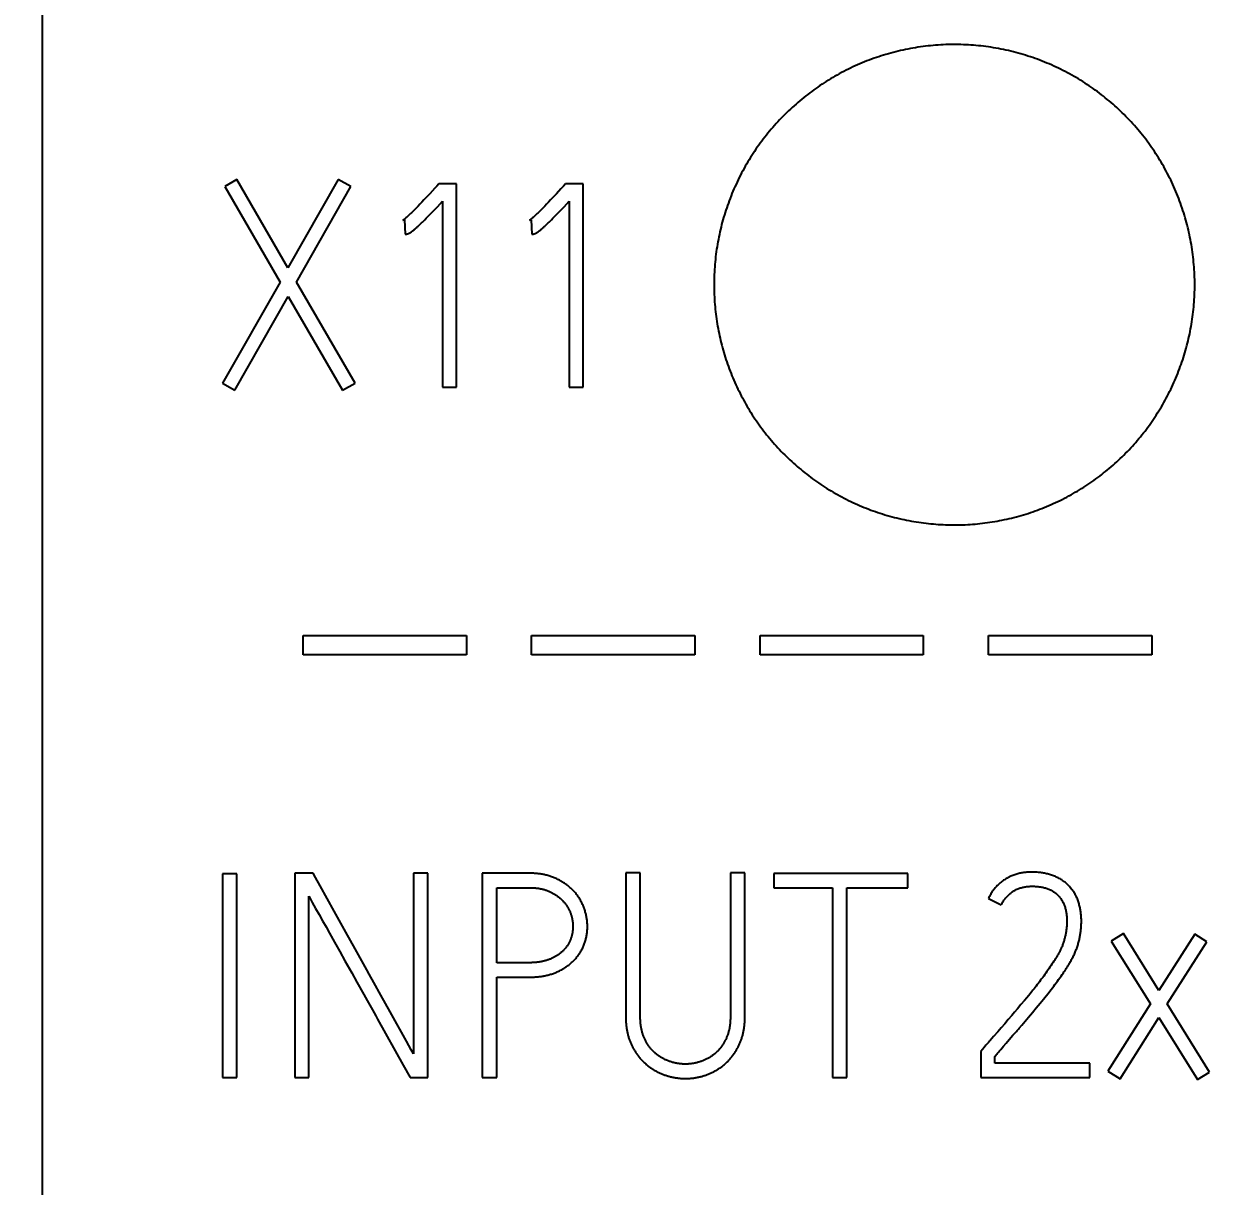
# Model space of a CAD drawing. Extents: x 0 to 420, y 0 to 297.
# Drawn here: x 107.38 to 117.27, y 158.89 to 168.57 of the extents above; entities that cross this region are included whole.
import ezdxf
from ezdxf.enums import TextEntityAlignment as Align

# ---------------------------------------------------------------- set-up
doc = ezdxf.new("R2010")
doc.units = 0
doc.header["$LTSCALE"] = 23.1
for name, color, linetype in [('10000_FRONT', 7, 'CONTINUOUS'), ('10100_DIM_FRONT', 7, 'CONTINUOUS'), ('10500_FRONT_LABELING', 7, 'CONTINUOUS')]:
    doc.layers.add(name, color=color, linetype=linetype)
doc.dimstyles.get("Standard").update_dxf_attribs({"dimtxt": 2.5, "dimasz": 2.5, "dimexe": 1.25, "dimexo": 0.625, "dimtad": 1, "dimcen": 2.5, "dimazin": 3, "dimtfac": 1, "dimtmove": 0, "dimatfit": 3})

# ---------------------------------------------------------------- blocks, each defined once
blk = doc.blocks.new('*D0')
at = {"layer": '10100_DIM_FRONT', "linetype": 'CONTINUOUS'}
for p, q in [((107.530749, 192.195968), (107.530749, 134.211085)), ((143.030749, 192.195968), (143.030749, 134.211085)), ((107.530749, 136.211085), (125.280749, 136.211085)), ((143.030749, 136.211085), (125.280749, 136.211085))]:
    blk.add_line(p, q, dxfattribs=at)
for points in [[(111.030749, 136.711085), (107.530749, 136.211085), (111.030749, 135.711085)], [(139.530749, 135.711085), (143.030749, 136.211085), (139.530749, 136.711085)]]:
    blk.add_solid(points, dxfattribs=at)
blk.add_text('35,5', height=3.5, dxfattribs=at).set_placement((121.450091, 137.086085), (130.950091, 137.086085), align=Align.FIT)
blk = doc.blocks.new('*D1')
at = {"layer": '10100_DIM_FRONT', "linetype": 'CONTINUOUS'}
for p, q in [((143.030749, 192.195968), (143.030749, 124.458443)), ((99.530757, 151.746968), (99.530757, 124.458443)), ((99.530757, 126.458443), (121.280753, 126.458443)), ((143.030749, 126.458443), (121.280753, 126.458443))]:
    blk.add_line(p, q, dxfattribs=at)
for points in [[(103.030757, 126.958443), (99.530757, 126.458443), (103.030757, 125.958443)], [(139.530749, 125.958443), (143.030749, 126.458443), (139.530749, 126.958443)]]:
    blk.add_solid(points, dxfattribs=at)
blk.add_text('43,5', height=3.5, dxfattribs=at).set_placement((117.247464, 127.333443), (126.997464, 127.333443), align=Align.FIT)

msp = doc.modelspace()

# ---------------------------------------------------------------- linework, layer by layer
at = {"layer": '10000_FRONT', "color": 7, "linetype": 'CONTINUOUS'}
for p, q in [((107.5307, 237.197), (107.5307, 147.197)), ((109.702, 163.315), (109.702, 163.4752)), ((109.702, 163.4752), (111.0605, 163.4752)), ((111.0605, 163.4752), (111.0605, 163.315)), ((111.6028, 163.315), (111.6028, 163.4752)), ((111.6028, 163.4752), (112.9612, 163.4752)), ((112.9612, 163.4752), (112.9612, 163.315)), ((113.5035, 163.315), (113.5035, 163.4752)), ((113.5035, 163.4752), (114.8619, 163.4752)), ((114.8619, 163.4752), (114.8619, 163.315)), ((115.4042, 163.315), (115.4042, 163.4752)), ((115.4042, 163.4752), (116.7627, 163.4752)), ((116.7627, 163.4752), (116.7627, 163.315)), ((111.0605, 163.315), (109.702, 163.315)), ((112.9612, 163.315), (111.6028, 163.315)), ((114.8619, 163.315), (113.5035, 163.315)), ((116.7627, 163.315), (115.4042, 163.315))]:
    msp.add_line(p, q, dxfattribs=at)
for points in [[(117.1208, 166.397), (117.1206, 166.4181), (117.1203, 166.4392), (117.1197, 166.4603), (117.119, 166.4814), (117.118, 166.5024), (117.1167, 166.5233), (117.1153, 166.5443), (117.1136, 166.5651), (117.1118, 166.586), (117.1097, 166.6068), (117.1074, 166.6276), (117.1049, 166.6483), (117.1021, 166.6691), (117.0992, 166.6897), (117.096, 166.7104), (117.0927, 166.731), (117.0891, 166.7515), (117.0853, 166.7721), (117.0812, 166.7926), (117.077, 166.813), (117.0726, 166.8334), (117.0679, 166.8538), (117.063, 166.8742), (117.0579, 166.8945), (117.0526, 166.9147), (117.0471, 166.935), (117.0413, 166.9552), (117.0353, 166.9753), (117.0291, 166.9955), (117.0227, 167.0155), (117.0161, 167.0356), (117.0092, 167.0556), (117.0021, 167.0755), (116.9949, 167.0954), (116.9874, 167.1151), (116.9797, 167.1348), (116.9718, 167.1543), (116.9638, 167.1737), (116.9555, 167.193), (116.9471, 167.2122), (116.9384, 167.2313), (116.9296, 167.2503), (116.9205, 167.2691), (116.9113, 167.2879), (116.9019, 167.3066), (116.8923, 167.3251), (116.8825, 167.3436), (116.8725, 167.3619), (116.8624, 167.3802), (116.852, 167.3983), (116.8414, 167.4164), (116.8307, 167.4343), (116.8198, 167.4521), (116.8086, 167.4698), (116.7973, 167.4874), (116.7858, 167.5049), (116.7741, 167.5223), (116.7622, 167.5396), (116.7501, 167.5568), (116.7378, 167.5739), (116.7253, 167.5909), (116.7126, 167.6077), (116.6998, 167.6245), (116.6867, 167.6411), (116.6734, 167.6576), (116.66, 167.674), (116.6464, 167.6902), (116.6327, 167.7062), (116.6188, 167.7221), (116.6048, 167.7377), (116.5906, 167.7533), (116.5763, 167.7686), (116.5618, 167.7838), (116.5472, 167.7988), (116.5324, 167.8137), (116.5175, 167.8284), (116.5025, 167.8429), (116.4873, 167.8573), (116.472, 167.8715), (116.4565, 167.8856), (116.4408, 167.8995), (116.4251, 167.9132), (116.4091, 167.9267), (116.3931, 167.9401), (116.3768, 167.9534), (116.3605, 167.9664), (116.344, 167.9793), (116.3273, 167.9921), (116.3105, 168.0046), (116.2936, 168.017), (116.2765, 168.0293), (116.2592, 168.0413), (116.2418, 168.0532), (116.2243, 168.065), (116.2066, 168.0766), (116.1887, 168.088), (116.1707, 168.0992), (116.1526, 168.1102), (116.1344, 168.121), (116.1162, 168.1316), (116.0978, 168.142), (116.0794, 168.1522), (116.0609, 168.1622), (116.0423, 168.172), (116.0236, 168.1816), (116.0048, 168.1909), (115.9859, 168.2001), (115.967, 168.2091), (115.948, 168.2179), (115.9289, 168.2264), (115.9097, 168.2348), (115.8904, 168.2429), (115.871, 168.2509), (115.8516, 168.2587), (115.8321, 168.2662), (115.8125, 168.2736), (115.7928, 168.2807), (115.773, 168.2876), (115.7532, 168.2944), (115.7332, 168.3009), (115.7132, 168.3072), (115.6931, 168.3134), (115.6729, 168.3193), (115.6526, 168.325), (115.6322, 168.3305), (115.6118, 168.3358), (115.5913, 168.3408), (115.5706, 168.3457), (115.5499, 168.3504), (115.5292, 168.3548), (115.5084, 168.359), (115.4877, 168.363), (115.4669, 168.3668), (115.4461, 168.3703), (115.4253, 168.3736), (115.4045, 168.3767), (115.3837, 168.3796), (115.3629, 168.3822), (115.342, 168.3846), (115.3212, 168.3868), (115.3003, 168.3888), (115.2794, 168.3906), (115.2586, 168.3922), (115.2377, 168.3935), (115.2168, 168.3946), (115.1958, 168.3955), (115.1749, 168.3962), (115.154, 168.3967), (115.133, 168.3969), (115.1121, 168.3969), (115.0911, 168.3968), (115.0701, 168.3963), (115.0491, 168.3957), (115.0281, 168.3948), (115.0071, 168.3938), (114.9861, 168.3924), (114.965, 168.3909), (114.944, 168.3892), (114.9229, 168.3872), (114.9018, 168.385), (114.8807, 168.3825), (114.8597, 168.3799), (114.8387, 168.377), (114.8178, 168.3739), (114.7969, 168.3706), (114.7762, 168.3671), (114.7554, 168.3633), (114.7348, 168.3594), (114.7142, 168.3552), (114.6936, 168.3508), (114.6732, 168.3462), (114.6527, 168.3414), (114.6324, 168.3364), (114.6121, 168.3312), (114.5919, 168.3258), (114.5717, 168.3201), (114.5516, 168.3143), (114.5316, 168.3082), (114.5116, 168.3019), (114.4917, 168.2955), (114.4718, 168.2888), (114.4521, 168.2819), (114.4323, 168.2748), (114.4127, 168.2674), (114.3931, 168.2599), (114.3735, 168.2521), (114.3541, 168.2442), (114.3346, 168.236), (114.3153, 168.2276), (114.296, 168.219), (114.2768, 168.2102), (114.2576, 168.2011), (114.2386, 168.1919), (114.2196, 168.1824), (114.2007, 168.1728), (114.182, 168.1629), (114.1634, 168.1529), (114.145, 168.1428), (114.1267, 168.1324)], [(114.1267, 168.1324), (114.1085, 168.1219), (114.0904, 168.1111), (114.0725, 168.1002), (114.0547, 168.0891), (114.037, 168.0779), (114.0195, 168.0664), (114.002, 168.0548), (113.9847, 168.043), (113.9676, 168.031), (113.9506, 168.0189), (113.9336, 168.0066), (113.9169, 167.9941), (113.9002, 167.9814), (113.8837, 167.9685), (113.8673, 167.9555), (113.8511, 167.9423), (113.8349, 167.9289), (113.8189, 167.9153), (113.803, 167.9015), (113.7873, 167.8876), (113.7717, 167.8735), (113.7562, 167.8592), (113.7409, 167.8447), (113.7256, 167.83), (113.7106, 167.8152), (113.6956, 167.8002), (113.6808, 167.785), (113.6662, 167.7697), (113.6518, 167.7542), (113.6376, 167.7387), (113.6236, 167.723), (113.6097, 167.7071), (113.596, 167.6912), (113.5825, 167.6751), (113.5692, 167.6589), (113.5561, 167.6426), (113.5431, 167.6262), (113.5303, 167.6096), (113.5177, 167.5929), (113.5053, 167.5761), (113.4931, 167.5591), (113.481, 167.542), (113.4691, 167.5248), (113.4574, 167.5075), (113.4459, 167.4901), (113.4346, 167.4725), (113.4234, 167.4548), (113.4124, 167.437), (113.4016, 167.419), (113.391, 167.4009), (113.3805, 167.3827), (113.3703, 167.3644), (113.3602, 167.346), (113.3503, 167.3274), (113.3406, 167.3087), (113.3311, 167.2898), (113.3218, 167.2708), (113.3126, 167.2517), (113.3037, 167.2325), (113.2949, 167.2133), (113.2864, 167.194), (113.2781, 167.1746), (113.2701, 167.1552), (113.2622, 167.1357), (113.2545, 167.1161), (113.2471, 167.0965), (113.2399, 167.0769), (113.2329, 167.0571), (113.2261, 167.0373), (113.2195, 167.0175), (113.2131, 166.9976), (113.2069, 166.9776), (113.201, 166.9576), (113.1952, 166.9375), (113.1897, 166.9174), (113.1843, 166.8972), (113.1792, 166.8769), (113.1743, 166.8566), (113.1696, 166.8362), (113.1651, 166.8158), (113.1608, 166.7953), (113.1568, 166.7748), (113.1529, 166.7541), (113.1493, 166.7335), (113.1458, 166.7127), (113.1426, 166.692), (113.1396, 166.6711), (113.1368, 166.6502), (113.1343, 166.6292), (113.1319, 166.6082), (113.1298, 166.5871), (113.1279, 166.566), (113.1262, 166.5449), (113.1248, 166.5238), (113.1235, 166.5027), (113.1225, 166.4816), (113.1218, 166.4605), (113.1212, 166.4393), (113.1209, 166.4181), (113.1208, 166.397)], [(113.1208, 166.397), (113.1209, 166.3764), (113.1212, 166.3558), (113.1217, 166.3353), (113.1225, 166.3148), (113.1234, 166.2943), (113.1246, 166.2739), (113.1259, 166.2535), (113.1275, 166.2331), (113.1293, 166.2128), (113.1313, 166.1925), (113.1334, 166.1723), (113.1358, 166.152), (113.1384, 166.1319), (113.1412, 166.1117), (113.1442, 166.0916), (113.1474, 166.0715), (113.1508, 166.0515), (113.1544, 166.0315), (113.1583, 166.0115), (113.1623, 165.9915), (113.1665, 165.9716), (113.1709, 165.9518), (113.1756, 165.9319), (113.1804, 165.9121), (113.1854, 165.8924), (113.1907, 165.8726), (113.1961, 165.8529), (113.2018, 165.8333), (113.2077, 165.8137), (113.2138, 165.7941), (113.2201, 165.7745), (113.2266, 165.755), (113.2333, 165.7355), (113.2402, 165.7161), (113.2473, 165.6968), (113.2546, 165.6776), (113.2621, 165.6585), (113.2698, 165.6395), (113.2776, 165.6206), (113.2856, 165.6017), (113.2939, 165.583), (113.3023, 165.5645), (113.3109, 165.546), (113.3196, 165.5276), (113.3286, 165.5093), (113.3377, 165.4911), (113.347, 165.473), (113.3565, 165.455), (113.3662, 165.4371), (113.3761, 165.4193), (113.3861, 165.4016), (113.3963, 165.384), (113.4067, 165.3665), (113.4173, 165.3491), (113.428, 165.3318), (113.439, 165.3146), (113.4501, 165.2975), (113.4614, 165.2805), (113.4729, 165.2636), (113.4845, 165.2468), (113.4964, 165.2301), (113.5084, 165.2135), (113.5207, 165.1971), (113.5331, 165.1807), (113.5457, 165.1644), (113.5585, 165.1482), (113.5714, 165.1322), (113.5846, 165.1163), (113.5978, 165.1006), (113.6112, 165.085), (113.6247, 165.0696), (113.6384, 165.0543), (113.6522, 165.0392), (113.6662, 165.0243), (113.6803, 165.0095), (113.6945, 164.9949), (113.7089, 164.9804), (113.7234, 164.9661), (113.7381, 164.9519), (113.7529, 164.9379), (113.7678, 164.924), (113.7828, 164.9103), (113.798, 164.8968), (113.8134, 164.8834), (113.8289, 164.8702), (113.8445, 164.8571), (113.8602, 164.8442), (113.8761, 164.8314), (113.8922, 164.8188), (113.9083, 164.8063), (113.9246, 164.794), (113.9411, 164.7819), (113.9577, 164.7699), (113.9744, 164.7581), (113.9913, 164.7464), (114.0083, 164.7349), (114.0255, 164.7235), (114.0428, 164.7124), (114.0602, 164.7013), (114.0778, 164.6905), (114.0954, 164.6798), (114.1132, 164.6694), (114.131, 164.6591), (114.1489, 164.649), (114.1669, 164.6391), (114.1849, 164.6295), (114.2031, 164.62), (114.2213, 164.6107), (114.2396, 164.6016), (114.258, 164.5927), (114.2764, 164.5839), (114.295, 164.5754), (114.3136, 164.5671), (114.3323, 164.559), (114.3511, 164.551), (114.3699, 164.5433), (114.3888, 164.5357), (114.4079, 164.5283), (114.4269, 164.5212), (114.4461, 164.5142), (114.4654, 164.5074), (114.4847, 164.5008), (114.5041, 164.4944), (114.5236, 164.4882), (114.5431, 164.4822), (114.5628, 164.4764), (114.5825, 164.4707), (114.6023, 164.4653), (114.6222, 164.4601), (114.6422, 164.4551), (114.6622, 164.4502), (114.6824, 164.4456), (114.7026, 164.4412), (114.7228, 164.437), (114.743, 164.433), (114.7632, 164.4292), (114.7835, 164.4256), (114.8037, 164.4223), (114.824, 164.4191), (114.8442, 164.4162), (114.8645, 164.4135), (114.8848, 164.411), (114.9051, 164.4087), (114.9254, 164.4066), (114.9458, 164.4047), (114.9661, 164.403), (114.9865, 164.4015), (115.0068, 164.4002), (115.0272, 164.3992), (115.0476, 164.3983), (115.0679, 164.3977), (115.0883, 164.3972), (115.1087, 164.397), (115.1292, 164.397), (115.1496, 164.3972), (115.17, 164.3976), (115.1905, 164.3982), (115.2109, 164.399), (115.2314, 164.4), (115.2519, 164.4013), (115.2724, 164.4027), (115.2929, 164.4044), (115.3134, 164.4062), (115.3339, 164.4083), (115.3545, 164.4106), (115.375, 164.4132), (115.3954, 164.4159), (115.4159, 164.4188), (115.4362, 164.422), (115.4565, 164.4253), (115.4767, 164.4289), (115.4968, 164.4326), (115.5169, 164.4366), (115.537, 164.4408), (115.557, 164.4451), (115.5769, 164.4497), (115.5967, 164.4544), (115.6165, 164.4594), (115.6363, 164.4646), (115.6559, 164.4699), (115.6756, 164.4755), (115.6951, 164.4812), (115.7146, 164.4872), (115.7341, 164.4933), (115.7535, 164.4997), (115.7728, 164.5062), (115.7921, 164.513), (115.8113, 164.5199), (115.8304, 164.5271), (115.8495, 164.5345), (115.8685, 164.542), (115.8875, 164.5498), (115.9064, 164.5577), (115.9252, 164.5659), (115.944, 164.5743), (115.9627, 164.5829), (115.9814, 164.5916), (116, 164.6006), (116.0185, 164.6098)], [(116.0185, 164.6098), (116.0369, 164.6192), (116.0552, 164.6287), (116.0733, 164.6384), (116.0913, 164.6483), (116.1092, 164.6583), (116.1269, 164.6685), (116.1446, 164.6789), (116.1621, 164.6895), (116.1795, 164.7002), (116.1967, 164.7111), (116.2139, 164.7221), (116.2309, 164.7334), (116.2478, 164.7448), (116.2646, 164.7563), (116.2812, 164.7681), (116.2978, 164.78), (116.3142, 164.7921), (116.3305, 164.8043), (116.3467, 164.8167), (116.3627, 164.8293), (116.3786, 164.842), (116.3944, 164.855), (116.4101, 164.868), (116.4257, 164.8813), (116.4411, 164.8947), (116.4564, 164.9083), (116.4716, 164.9221), (116.4867, 164.936), (116.5016, 164.9502), (116.5164, 164.9644), (116.5311, 164.9789), (116.5457, 164.9935), (116.5601, 165.0083), (116.5743, 165.0232), (116.5883, 165.0382), (116.6022, 165.0534), (116.6159, 165.0687), (116.6294, 165.0841), (116.6428, 165.0996), (116.656, 165.1152), (116.669, 165.1309), (116.6818, 165.1468), (116.6945, 165.1628), (116.707, 165.1789), (116.7193, 165.1951), (116.7315, 165.2114), (116.7435, 165.2279), (116.7553, 165.2445), (116.7669, 165.2612), (116.7784, 165.278), (116.7897, 165.2949), (116.8009, 165.3119), (116.8118, 165.3291), (116.8226, 165.3464), (116.8332, 165.3638), (116.8437, 165.3813), (116.854, 165.399), (116.8641, 165.4167), (116.874, 165.4346), (116.8838, 165.4526), (116.8934, 165.4708), (116.9028, 165.489), (116.9121, 165.5074), (116.9211, 165.5259), (116.93, 165.5445), (116.9387, 165.5632), (116.9472, 165.5819), (116.9554, 165.6008), (116.9635, 165.6196), (116.9714, 165.6385), (116.979, 165.6575), (116.9865, 165.6766), (116.9938, 165.6957), (117.0008, 165.7148), (117.0077, 165.734), (117.0143, 165.7533), (117.0208, 165.7726), (117.027, 165.792), (117.0331, 165.8114), (117.0389, 165.8309), (117.0446, 165.8504), (117.0501, 165.87), (117.0553, 165.8897), (117.0604, 165.9094), (117.0653, 165.9291), (117.0699, 165.949), (117.0744, 165.9688), (117.0787, 165.9888), (117.0827, 166.0088), (117.0866, 166.0288), (117.0902, 166.0489), (117.0937, 166.0691), (117.097, 166.0893), (117.1, 166.1095), (117.1029, 166.1299), (117.1055, 166.1503), (117.1079, 166.1707), (117.1102, 166.1912), (117.1122, 166.2117), (117.114, 166.2323), (117.1156, 166.2528), (117.117, 166.2734), (117.1181, 166.2939), (117.1191, 166.3145), (117.1198, 166.3351), (117.1203, 166.3557), (117.1207, 166.3763), (117.1208, 166.397)]]:
    msp.add_lwpolyline(points, dxfattribs=at)
at = {"layer": '10500_FRONT_LABELING', "color": 7, "linetype": 'CONTINUOUS'}
for p, q in [((109.151, 167.2729), (109.0496, 167.214)), ((109.5754, 166.5373), (109.151, 167.2729)), ((109.9928, 167.2729), (109.5754, 166.5373)), ((110.0989, 167.214), (109.9928, 167.2729)), ((109.0496, 167.214), (109.5094, 166.4194)), ((109.6462, 166.417), (110.0989, 167.214)), ((110.7975, 167.201), (110.7549, 167.1545)), ((110.8298, 167.2375), (110.8133, 167.2187)), ((110.9783, 167.2375), (110.8298, 167.2375)), ((110.9783, 165.5446), (110.9783, 167.2375)), ((111.8837, 167.2375), (111.8672, 167.2187)), ((112.0323, 167.2375), (111.8837, 167.2375)), ((112.0323, 165.5446), (112.0323, 167.2375)), ((110.6742, 167.0679), (110.6578, 167.0508)), ((110.6905, 167.0851), (110.6742, 167.0679)), ((110.7067, 167.1024), (110.6905, 167.0851)), ((110.7228, 167.1197), (110.7067, 167.1024)), ((110.7389, 167.137), (110.7228, 167.1197)), ((110.7549, 167.1545), (110.7389, 167.137)), ((110.8186, 167.0466), (110.8604, 167.0914)), ((110.8604, 167.0914), (110.8604, 165.5446)), ((111.7281, 167.0679), (111.7118, 167.0508)), ((111.7444, 167.0851), (111.7281, 167.0679)), ((111.7606, 167.1024), (111.7444, 167.0851)), ((111.7767, 167.1197), (111.7606, 167.1024)), ((111.7928, 167.137), (111.7767, 167.1197)), ((111.8089, 167.1545), (111.7928, 167.137)), ((111.8726, 167.0466), (111.9144, 167.0914)), ((111.9144, 167.0914), (111.9144, 165.5446)), ((110.6469, 167.0394), (110.6359, 167.0281)), ((110.6578, 167.0508), (110.6469, 167.0394)), ((110.7379, 166.9621), (110.7534, 166.978)), ((110.7534, 166.978), (110.7689, 166.9941)), ((110.7689, 166.9941), (110.7919, 167.0182)), ((110.7919, 167.0182), (110.8186, 167.0466)), ((111.7009, 167.0394), (111.6898, 167.0281)), ((111.7118, 167.0508), (111.7009, 167.0394)), ((111.7919, 166.9621), (111.8074, 166.978)), ((111.8074, 166.978), (111.8228, 166.9941)), ((111.8228, 166.9941), (111.8459, 167.0182)), ((111.8459, 167.0182), (111.8726, 167.0466)), ((110.5303, 166.9334), (110.5445, 166.9381)), ((110.5445, 166.9381), (110.5516, 166.8178)), ((110.6706, 166.8955), (110.6787, 166.9032)), ((110.6787, 166.9032), (110.6867, 166.9109)), ((110.6867, 166.9109), (110.6947, 166.9187)), ((110.6947, 166.9187), (110.7026, 166.9265)), ((110.7026, 166.9265), (110.7144, 166.9383)), ((110.7144, 166.9383), (110.7262, 166.9501)), ((110.7262, 166.9501), (110.7379, 166.9621)), ((111.5843, 166.9334), (111.5984, 166.9381)), ((111.5984, 166.9381), (111.6055, 166.8178)), ((111.7246, 166.8955), (111.7326, 166.9032)), ((111.7326, 166.9032), (111.7407, 166.9109)), ((111.7407, 166.9109), (111.7486, 166.9187)), ((111.7486, 166.9187), (111.7566, 166.9265)), ((111.7566, 166.9265), (111.7684, 166.9383)), ((111.7684, 166.9383), (111.7802, 166.9501)), ((111.7802, 166.9501), (111.7919, 166.9621)), ((109.5094, 166.4194), (109.0308, 165.5776)), ((110.1342, 165.5776), (109.6462, 166.417)), ((109.1345, 165.5187), (109.5778, 166.2991)), ((109.5778, 166.2991), (110.0305, 165.5187)), ((109.0308, 165.5776), (109.1345, 165.5187)), ((110.0305, 165.5187), (110.1342, 165.5776)), ((110.8604, 165.5446), (110.9783, 165.5446)), ((111.9144, 165.5446), (112.0323, 165.5446)), ((109.0308, 161.4923), (109.0308, 159.797)), ((109.149, 161.4923), (109.0308, 161.4923)), ((109.149, 159.797), (109.149, 161.4923)), ((109.6314, 161.497), (109.6314, 159.797)), ((109.7852, 161.497), (109.6314, 161.497)), ((110.62, 161.497), (110.62, 159.9927)), ((110.7406, 161.497), (110.62, 161.497)), ((110.7406, 159.797), (110.7406, 161.497)), ((111.1923, 161.497), (111.1923, 159.797)), ((111.5849, 161.497), (111.1923, 161.497)), ((112.3866, 161.4993), (112.3866, 160.3015)), ((112.5072, 161.4993), (112.3866, 161.4993)), ((112.5072, 160.3015), (112.5072, 161.4993)), ((113.2569, 161.4993), (113.2569, 160.3015)), ((113.3775, 161.4993), (113.2569, 161.4993)), ((113.3775, 160.3015), (113.3775, 161.4993)), ((113.6187, 161.4946), (113.6187, 161.3744)), ((114.7326, 161.4946), (113.6187, 161.4946)), ((114.7326, 161.3744), (114.7326, 161.4946)), ((109.9594, 161.1818), (109.8432, 161.3919)), ((111.3129, 160.7519), (111.3129, 161.3767)), ((111.3129, 161.3767), (111.5849, 161.3767)), ((113.6187, 161.3744), (114.1059, 161.3744)), ((114.1059, 161.3744), (114.1059, 159.797)), ((114.2265, 159.797), (114.2265, 161.3744)), ((114.2265, 161.3744), (114.7326, 161.3744)), ((109.7497, 159.797), (109.7497, 161.306)), ((115.4042, 161.2871), (115.5106, 161.2329)), ((109.8347, 161.1522), (109.8634, 161.1012)), ((110.0562, 161.0068), (109.9594, 161.1818)), ((109.8634, 161.1012), (109.8921, 161.0501)), ((109.8921, 161.0501), (109.9208, 160.999)), ((109.9208, 160.999), (109.9636, 160.9223)), ((110.1338, 160.8668), (110.0562, 161.0068)), ((116.5275, 160.9947), (116.4258, 160.9311)), ((116.4258, 160.9311), (116.7522, 160.41)), ((116.8231, 160.5208), (116.5275, 160.9947)), ((117.1211, 160.99), (116.8231, 160.5208)), ((117.2204, 160.9264), (117.1211, 160.99)), ((109.9636, 160.9223), (110.0064, 160.8455)), ((110.2309, 160.6919), (110.1338, 160.8668)), ((116.8917, 160.41), (117.2204, 160.9264)), ((111.5906, 160.7519), (111.3129, 160.7519)), ((115.9327, 160.739), (115.9245, 160.7266)), ((115.9409, 160.7515), (115.9327, 160.739)), ((115.949, 160.764), (115.9409, 160.7515)), ((110.1061, 160.6664), (110.1489, 160.5897)), ((111.3129, 159.797), (111.3129, 160.6316)), ((111.3129, 160.6316), (111.5849, 160.6316)), ((115.8646, 160.6411), (115.8558, 160.6291)), ((115.8733, 160.6532), (115.8646, 160.6411)), ((115.882, 160.6653), (115.8733, 160.6532)), ((115.8907, 160.6775), (115.882, 160.6653)), ((115.8992, 160.6897), (115.8907, 160.6775)), ((115.9077, 160.7019), (115.8992, 160.6897)), ((115.9161, 160.7143), (115.9077, 160.7019)), ((115.9245, 160.7266), (115.9161, 160.7143)), ((115.9983, 160.6258), (116.0083, 160.6398)), ((116.0083, 160.6398), (116.0181, 160.6538)), ((116.0181, 160.6538), (116.0279, 160.668)), ((110.1489, 160.5897), (110.2063, 160.4875)), ((110.3474, 160.482), (110.2891, 160.587)), ((115.7834, 160.5346), (115.7741, 160.523)), ((115.7926, 160.5463), (115.7834, 160.5346)), ((115.8018, 160.558), (115.7926, 160.5463)), ((115.8109, 160.5698), (115.8018, 160.558)), ((115.82, 160.5816), (115.8109, 160.5698)), ((115.829, 160.5934), (115.82, 160.5816)), ((115.838, 160.6053), (115.829, 160.5934)), ((115.8469, 160.6172), (115.838, 160.6053)), ((115.8558, 160.6291), (115.8469, 160.6172)), ((115.9264, 160.5297), (115.9369, 160.5433)), ((115.9369, 160.5433), (115.9473, 160.5569)), ((115.9473, 160.5569), (115.9577, 160.5705)), ((115.9577, 160.5705), (115.9679, 160.5843)), ((115.9679, 160.5843), (115.9781, 160.598)), ((115.9781, 160.598), (115.9883, 160.6119)), ((115.9883, 160.6119), (115.9983, 160.6258)), ((110.2063, 160.4875), (110.2349, 160.4364)), ((110.3864, 160.4121), (110.3474, 160.482)), ((115.7032, 160.4369), (115.6745, 160.4027)), ((115.7223, 160.4597), (115.7032, 160.4369)), ((115.7365, 160.4769), (115.7223, 160.4597)), ((115.7507, 160.4941), (115.7365, 160.4769)), ((115.7648, 160.5114), (115.7507, 160.4941)), ((115.7741, 160.523), (115.7648, 160.5114)), ((115.8351, 160.4162), (115.8622, 160.4494)), ((115.8622, 160.4494), (115.8838, 160.476)), ((115.8838, 160.476), (115.8999, 160.4961)), ((115.8999, 160.4961), (115.9158, 160.5162)), ((115.9158, 160.5162), (115.9264, 160.5297)), ((110.4254, 160.3423), (110.3864, 160.4121)), ((115.6217, 160.3402), (115.5976, 160.3119)), ((115.6458, 160.3686), (115.6217, 160.3402)), ((115.6745, 160.4027), (115.6458, 160.3686)), ((115.7364, 160.2978), (115.7695, 160.3371)), ((115.7695, 160.3371), (115.8024, 160.3766)), ((115.8024, 160.3766), (115.8351, 160.4162)), ((116.7522, 160.41), (116.3975, 159.8488)), ((117.2441, 159.8418), (116.8917, 160.41)), ((115.5396, 160.2441), (115.5105, 160.2102)), ((115.5687, 160.278), (115.5396, 160.2441)), ((115.5976, 160.3119), (115.5687, 160.278)), ((115.6808, 160.2325), (115.7364, 160.2978)), ((116.4991, 159.7852), (116.8208, 160.2968)), ((116.8208, 160.2968), (117.1424, 159.7805)), ((115.4472, 160.1372), (115.4179, 160.1035)), ((115.4813, 160.1765), (115.4472, 160.1372)), ((115.5105, 160.2102), (115.4813, 160.1765)), ((115.5918, 160.1282), (115.6085, 160.1478)), ((115.6085, 160.1478), (115.6252, 160.1673)), ((115.3691, 160.0473), (115.3403, 160.0139)), ((115.413, 160.0978), (115.4033, 160.0866)), ((115.4179, 160.1035), (115.413, 160.0978)), ((115.5085, 160.0303), (115.5196, 160.0433)), ((115.5196, 160.0433), (115.5307, 160.0564)), ((115.5307, 160.0564), (115.5529, 160.0825)), ((115.5529, 160.0825), (115.5918, 160.1282)), ((115.3403, 160.0139), (115.3403, 159.797)), ((115.4586, 159.9149), (115.4586, 159.9714)), ((115.4974, 160.0172), (115.5085, 160.0303)), ((110.5346, 159.8993), (110.5916, 159.797)), ((116.2485, 159.9149), (115.4586, 159.9149)), ((116.2485, 159.797), (116.2485, 159.9149)), ((116.3975, 159.8488), (116.4991, 159.7852)), ((117.1424, 159.7805), (117.2441, 159.8418)), ((109.0308, 159.797), (109.149, 159.797)), ((109.6314, 159.797), (109.7497, 159.797)), ((110.5916, 159.797), (110.7406, 159.797)), ((111.1923, 159.797), (111.3129, 159.797)), ((114.1059, 159.797), (114.2265, 159.797)), ((115.3403, 159.797), (116.2485, 159.797))]:
    msp.add_line(p, q, dxfattribs=at)
for points in [[(110.8133, 167.2187), (110.8081, 167.2128), (110.8028, 167.2069), (110.7975, 167.201)], [(111.8567, 167.2069), (111.8461, 167.1952), (111.8089, 167.1545)], [(111.8672, 167.2187), (111.862, 167.2128), (111.8567, 167.2069)], [(110.6359, 167.0281), (110.6248, 167.0169), (110.6192, 167.0113), (110.6136, 167.0058), (110.6079, 167.0003), (110.6023, 166.9948), (110.5965, 166.9894), (110.5908, 166.984), (110.585, 166.9786), (110.5792, 166.9733), (110.5733, 166.968), (110.5674, 166.9628), (110.5614, 166.9577), (110.5554, 166.9525), (110.5494, 166.9475), (110.5432, 166.9426), (110.5369, 166.9378), (110.5337, 166.9356), (110.5303, 166.9334)], [(111.6898, 167.0281), (111.6787, 167.0169), (111.6732, 167.0113), (111.6675, 167.0058), (111.6619, 167.0003), (111.6562, 166.9948), (111.6505, 166.9894), (111.6447, 166.984), (111.639, 166.9786), (111.6331, 166.9733), (111.6273, 166.968), (111.6213, 166.9628), (111.6154, 166.9577), (111.6094, 166.9525), (111.6033, 166.9475), (111.5972, 166.9426), (111.5909, 166.9378), (111.5876, 166.9356), (111.5843, 166.9334)], [(110.5516, 166.8178), (110.5544, 166.8179), (110.5572, 166.8182), (110.56, 166.8186), (110.5627, 166.8191), (110.5682, 166.8203), (110.5709, 166.8209), (110.5736, 166.8217), (110.5763, 166.8226), (110.579, 166.8235), (110.5815, 166.8246), (110.5841, 166.8258), (110.589, 166.8285), (110.5938, 166.8313), (110.5984, 166.8344), (110.603, 166.8376), (110.6075, 166.8409), (110.612, 166.8443), (110.6164, 166.8477), (110.6207, 166.8512), (110.625, 166.8547), (110.6293, 166.8583), (110.6336, 166.8619), (110.6378, 166.8655), (110.642, 166.8692), (110.6461, 166.8729), (110.6502, 166.8766), (110.6544, 166.8803), (110.6585, 166.8841), (110.6625, 166.8879), (110.6706, 166.8955)], [(111.6055, 166.8178), (111.6083, 166.8179), (111.6112, 166.8182), (111.6139, 166.8186), (111.6167, 166.8191), (111.6222, 166.8203), (111.6249, 166.8209), (111.6276, 166.8217), (111.6303, 166.8226), (111.6329, 166.8235), (111.6355, 166.8246), (111.638, 166.8258), (111.6429, 166.8285), (111.6477, 166.8313), (111.6524, 166.8344), (111.6569, 166.8376), (111.6614, 166.8409), (111.6659, 166.8443), (111.6703, 166.8477), (111.6747, 166.8512), (111.679, 166.8547), (111.6833, 166.8583), (111.6875, 166.8619), (111.6917, 166.8655), (111.6959, 166.8692), (111.7001, 166.8729), (111.7042, 166.8766), (111.7083, 166.8803), (111.7124, 166.8841), (111.7165, 166.8879), (111.7246, 166.8955)], [(109.8432, 161.3919), (109.8045, 161.4619), (109.7852, 161.497)], [(111.5849, 160.6316), (111.593, 160.6317), (111.6011, 160.6318), (111.6093, 160.632), (111.6174, 160.6323), (111.6255, 160.6327), (111.6336, 160.6332), (111.6416, 160.6338), (111.6497, 160.6345), (111.6577, 160.6353), (111.6657, 160.6362), (111.6737, 160.6372), (111.6817, 160.6382), (111.6897, 160.6394), (111.6977, 160.6407), (111.7056, 160.6422), (111.7135, 160.6437), (111.7214, 160.6453), (111.7293, 160.6471), (111.7372, 160.649), (111.7451, 160.651), (111.7529, 160.6531), (111.7607, 160.6554), (111.7685, 160.6578), (111.7763, 160.6603), (111.784, 160.663), (111.7917, 160.6658), (111.7993, 160.6687), (111.8068, 160.6717), (111.8143, 160.6748), (111.8217, 160.6781), (111.829, 160.6815), (111.8363, 160.6851), (111.8434, 160.6887), (111.8506, 160.6925), (111.8576, 160.6965), (111.8646, 160.7005), (111.8715, 160.7047), (111.8783, 160.7091), (111.8851, 160.7135), (111.8918, 160.7181), (111.8984, 160.7229), (111.905, 160.7278), (111.9114, 160.7327), (111.9178, 160.7378), (111.9241, 160.743), (111.9302, 160.7483), (111.9362, 160.7537), (111.9422, 160.7592), (111.948, 160.7648), (111.9537, 160.7706), (111.9593, 160.7764), (111.9647, 160.7823), (111.9701, 160.7883), (111.9753, 160.7944), (111.9804, 160.8006), (111.9854, 160.807), (111.9903, 160.8134), (111.9951, 160.82), (111.9997, 160.8267), (112.0042, 160.8335), (112.0085, 160.8404), (112.0127, 160.8474), (112.0168, 160.8545), (112.0206, 160.8616), (112.0243, 160.8688), (112.0279, 160.8761), (112.0313, 160.8834), (112.0345, 160.8908), (112.0376, 160.8983), (112.0405, 160.9058), (112.0433, 160.9133), (112.0459, 160.921), (112.0484, 160.9286), (112.0508, 160.9364), (112.0529, 160.9442), (112.055, 160.952), (112.0569, 160.9599), (112.0586, 160.9679), (112.0602, 160.9759), (112.0616, 160.9839), (112.0628, 160.9919), (112.0639, 161), (112.0649, 161.008), (112.0657, 161.0161), (112.0663, 161.0241), (112.0668, 161.0322), (112.0671, 161.0402), (112.0673, 161.0483), (112.0673, 161.0564), (112.0672, 161.0645), (112.0669, 161.0726), (112.0665, 161.0807), (112.0659, 161.0888), (112.0652, 161.0969), (112.0643, 161.105), (112.0633, 161.1131), (112.0621, 161.1211), (112.0607, 161.1291), (112.0593, 161.1371), (112.0577, 161.145), (112.0559, 161.1529), (112.054, 161.1607), (112.052, 161.1685), (112.0498, 161.1763), (112.0475, 161.184), (112.045, 161.1917), (112.0424, 161.1994), (112.0397, 161.207), (112.0368, 161.2145), (112.0338, 161.222), (112.0307, 161.2295), (112.0274, 161.237), (112.0239, 161.2444), (112.0203, 161.2517), (112.0166, 161.2589), (112.0128, 161.2661), (112.0088, 161.2731), (112.0047, 161.2801), (112.0004, 161.2869), (111.9961, 161.2937), (111.9916, 161.3004), (111.987, 161.307), (111.9822, 161.3135), (111.9774, 161.3199), (111.9724, 161.3262), (111.9673, 161.3325), (111.9621, 161.3386), (111.9567, 161.3447), (111.9512, 161.3507), (111.9456, 161.3566), (111.9399, 161.3624), (111.934, 161.3681), (111.9281, 161.3736), (111.922, 161.3791), (111.9159, 161.3844), (111.9096, 161.3895), (111.9033, 161.3946), (111.8969, 161.3995), (111.8904, 161.4043), (111.8838, 161.409), (111.8771, 161.4135), (111.8704, 161.4179), (111.8635, 161.4222), (111.8566, 161.4265), (111.8496, 161.4305), (111.8426, 161.4345), (111.8354, 161.4384), (111.8282, 161.4422), (111.8209, 161.4459), (111.8136, 161.4494), (111.8062, 161.4528), (111.7988, 161.4561), (111.7913, 161.4593), (111.7838, 161.4623), (111.7762, 161.4652), (111.7686, 161.4679), (111.761, 161.4706), (111.7533, 161.4731), (111.7456, 161.4754), (111.7378, 161.4777), (111.73, 161.4798), (111.7222, 161.4817), (111.7143, 161.4836), (111.7064, 161.4853), (111.6984, 161.4869), (111.6904, 161.4883), (111.6824, 161.4897), (111.6743, 161.4909), (111.6662, 161.492), (111.6581, 161.4929), (111.65, 161.4938), (111.6419, 161.4946), (111.6338, 161.4952), (111.6256, 161.4958), (111.6175, 161.4962), (111.6093, 161.4965), (111.6012, 161.4968), (111.593, 161.4969), (111.5849, 161.497)], [(116.0555, 161.4099), (116.049, 161.4157), (116.0424, 161.4213), (116.0357, 161.4266), (116.0288, 161.4317), (116.0218, 161.4366), (116.0146, 161.4413), (116.0073, 161.4457), (115.9999, 161.45), (115.9924, 161.4542), (115.9847, 161.4581), (115.977, 161.4619), (115.9691, 161.4655), (115.9611, 161.469), (115.9531, 161.4723), (115.945, 161.4754), (115.9369, 161.4784), (115.9287, 161.4812), (115.9205, 161.4839), (115.9123, 161.4864), (115.9041, 161.4888), (115.8958, 161.4911), (115.8875, 161.4932), (115.8791, 161.4952), (115.8707, 161.497), (115.8623, 161.4986), (115.8538, 161.5), (115.8453, 161.5013), (115.8367, 161.5024), (115.8281, 161.5034), (115.8195, 161.5042), (115.8108, 161.5049), (115.8021, 161.5054), (115.7935, 161.5059), (115.7848, 161.5062), (115.7761, 161.5063), (115.7675, 161.5064), (115.7589, 161.5063), (115.7502, 161.5062), (115.7416, 161.5058), (115.733, 161.5054), (115.7244, 161.5048), (115.7158, 161.504), (115.7072, 161.5031), (115.6987, 161.5021), (115.6901, 161.5009), (115.6816, 161.4995), (115.6731, 161.498), (115.6645, 161.4963), (115.656, 161.4944), (115.6476, 161.4923), (115.6392, 161.49), (115.6308, 161.4875), (115.6226, 161.4849), (115.6145, 161.482), (115.6064, 161.479), (115.5984, 161.4758), (115.5905, 161.4723), (115.5827, 161.4687), (115.575, 161.4649), (115.5673, 161.4609), (115.5598, 161.4567), (115.5523, 161.4523), (115.5449, 161.4478), (115.5376, 161.443), (115.5304, 161.4381), (115.5233, 161.4331), (115.5164, 161.4278), (115.5096, 161.4225), (115.503, 161.417), (115.4965, 161.4114), (115.4901, 161.4056), (115.4839, 161.3996), (115.4777, 161.3936), (115.4718, 161.3874), (115.4659, 161.381), (115.4602, 161.3745), (115.4546, 161.3679), (115.4492, 161.3611), (115.4439, 161.3542), (115.4388, 161.3471), (115.4338, 161.34), (115.4291, 161.3328), (115.4245, 161.3254), (115.42, 161.318), (115.4158, 161.3104), (115.4118, 161.3028), (115.4079, 161.295), (115.4042, 161.2871)], [(111.5849, 161.3767), (111.5906, 161.3767), (111.5964, 161.3766), (111.6021, 161.3765), (111.6079, 161.3762), (111.6136, 161.376), (111.6193, 161.3756), (111.625, 161.3752), (111.6307, 161.3747), (111.6364, 161.3742), (111.6421, 161.3736), (111.6477, 161.3729), (111.6534, 161.3722), (111.659, 161.3713), (111.6647, 161.3704), (111.6703, 161.3694), (111.6759, 161.3684), (111.6815, 161.3672), (111.6871, 161.366), (111.6927, 161.3646), (111.6983, 161.3632), (111.7038, 161.3617), (111.7093, 161.3601), (111.7148, 161.3584), (111.7203, 161.3566), (111.7258, 161.3547), (111.7312, 161.3527), (111.7366, 161.3507), (111.7419, 161.3485), (111.7472, 161.3463), (111.7524, 161.344), (111.7576, 161.3416), (111.7628, 161.3392), (111.7679, 161.3366), (111.773, 161.334), (111.778, 161.3313), (111.783, 161.3286), (111.788, 161.3257), (111.7929, 161.3228), (111.7978, 161.3198), (111.8026, 161.3167), (111.8074, 161.3136), (111.8121, 161.3104), (111.8168, 161.307), (111.8215, 161.3036), (111.8261, 161.3001), (111.8306, 161.2965), (111.8351, 161.2929), (111.8394, 161.2892), (111.8437, 161.2854), (111.8479, 161.2816), (111.8521, 161.2777), (111.8561, 161.2737), (111.8601, 161.2696), (111.864, 161.2655), (111.8679, 161.2613), (111.8716, 161.2571), (111.8753, 161.2527), (111.8789, 161.2484), (111.8824, 161.2439), (111.8859, 161.2394), (111.8893, 161.2347), (111.8926, 161.2301), (111.8958, 161.2253), (111.8989, 161.2205), (111.902, 161.2156), (111.9049, 161.2106), (111.9077, 161.2056), (111.9105, 161.2006), (111.9131, 161.1955), (111.9156, 161.1903), (111.918, 161.1851), (111.9203, 161.1799), (111.9225, 161.1747), (111.9246, 161.1694), (111.9267, 161.1641), (111.9286, 161.1587), (111.9304, 161.1533), (111.9321, 161.1479), (111.9338, 161.1424), (111.9353, 161.1369), (111.9368, 161.1314), (111.9382, 161.1258), (111.9395, 161.1202), (111.9406, 161.1146), (111.9417, 161.1089), (111.9427, 161.1033), (111.9435, 161.0976), (111.9443, 161.0919), (111.945, 161.0863), (111.9455, 161.0806), (111.946, 161.0749), (111.9463, 161.0693), (111.9465, 161.0636), (111.9467, 161.0579), (111.9467, 161.0522), (111.9466, 161.0465), (111.9464, 161.0408), (111.9461, 161.0351), (111.9457, 161.0294), (111.9452, 161.0237), (111.9445, 161.018), (111.9438, 161.0123), (111.9429, 161.0066), (111.942, 161.0009), (111.9409, 160.9953), (111.9397, 160.9897), (111.9384, 160.9841), (111.9371, 160.9786), (111.9356, 160.9731), (111.934, 160.9676), (111.9323, 160.9622), (111.9306, 160.9568), (111.9287, 160.9514), (111.9267, 160.9461), (111.9246, 160.9408), (111.9224, 160.9355), (111.92, 160.9303), (111.9176, 160.9251), (111.915, 160.9199), (111.9124, 160.9148), (111.9096, 160.9098), (111.9067, 160.9048), (111.9037, 160.8999), (111.9006, 160.8951), (111.8974, 160.8904), (111.8941, 160.8857), (111.8907, 160.8811), (111.8872, 160.8766), (111.8836, 160.8722), (111.8799, 160.8679), (111.8762, 160.8636), (111.8723, 160.8594), (111.8684, 160.8553), (111.8644, 160.8512), (111.8602, 160.8472), (111.856, 160.8433), (111.8517, 160.8394), (111.8474, 160.8357), (111.8429, 160.832), (111.8384, 160.8284), (111.8339, 160.8249), (111.8292, 160.8215), (111.8245, 160.8182), (111.8198, 160.815), (111.815, 160.8119), (111.8102, 160.8088), (111.8053, 160.8059), (111.8003, 160.803), (111.7953, 160.8002), (111.7903, 160.7975), (111.7852, 160.7948), (111.78, 160.7922), (111.7748, 160.7897), (111.7696, 160.7873), (111.7643, 160.7849), (111.759, 160.7827), (111.7537, 160.7805), (111.7484, 160.7784), (111.743, 160.7764), (111.7376, 160.7745), (111.7322, 160.7727), (111.7268, 160.7709), (111.7213, 160.7693), (111.7158, 160.7677), (111.7103, 160.7662), (111.7047, 160.7648), (111.6992, 160.7635), (111.6936, 160.7622), (111.688, 160.7611), (111.6823, 160.76), (111.6767, 160.759), (111.671, 160.7581), (111.6653, 160.7572), (111.6596, 160.7565), (111.6538, 160.7557), (111.6481, 160.7551), (111.6424, 160.7545), (111.6366, 160.754), (111.6309, 160.7535), (111.6252, 160.7531), (111.6194, 160.7528), (111.6137, 160.7525), (111.6079, 160.7523), (111.6022, 160.7521), (111.5964, 160.752), (111.5906, 160.7519)], [(115.5106, 161.2329), (115.5139, 161.2397), (115.5174, 161.2464), (115.5211, 161.253), (115.5249, 161.2595), (115.5289, 161.2658), (115.5331, 161.272), (115.5375, 161.2781), (115.542, 161.2841), (115.5467, 161.29), (115.5516, 161.2957), (115.5566, 161.3014), (115.5618, 161.3069), (115.5672, 161.3122), (115.5727, 161.3175), (115.5783, 161.3225), (115.584, 161.3274), (115.5899, 161.3321), (115.5958, 161.3366), (115.6019, 161.341), (115.6082, 161.3452), (115.6145, 161.3492), (115.621, 161.3531), (115.6276, 161.3567), (115.6344, 161.3602), (115.6412, 161.3635), (115.6481, 161.3666), (115.6551, 161.3694), (115.6622, 161.372), (115.6693, 161.3744), (115.6765, 161.3766), (115.6838, 161.3786), (115.6911, 161.3803), (115.6984, 161.3819), (115.7058, 161.3833), (115.7133, 161.3845), (115.7208, 161.3855), (115.7283, 161.3864), (115.7359, 161.3871), (115.7434, 161.3877), (115.7509, 161.3881), (115.7585, 161.3884), (115.766, 161.3885), (115.7735, 161.3885), (115.781, 161.3884), (115.7885, 161.3882), (115.7959, 161.3878), (115.8034, 161.3874), (115.8109, 161.3867), (115.8183, 161.3859), (115.8258, 161.385), (115.8332, 161.3839), (115.8407, 161.3827), (115.8481, 161.3813), (115.8555, 161.3798), (115.8629, 161.378), (115.8703, 161.3762), (115.8776, 161.3741), (115.8848, 161.3719), (115.892, 161.3695), (115.899, 161.3669), (115.9061, 161.3641), (115.913, 161.3611), (115.9198, 161.358), (115.9266, 161.3546), (115.9333, 161.351), (115.9398, 161.3472), (115.9463, 161.3431), (115.9525, 161.3389), (115.9586, 161.3344), (115.9645, 161.3298), (115.9703, 161.325), (115.9758, 161.32), (115.9812, 161.3148), (115.9865, 161.3094), (115.9915, 161.3039), (115.9964, 161.2981), (116.0011, 161.2922), (116.0057, 161.286), (116.0099, 161.2798), (116.014, 161.2734), (116.0179, 161.2669), (116.0215, 161.2603), (116.025, 161.2536), (116.0282, 161.2469), (116.0313, 161.24), (116.0342, 161.233), (116.0369, 161.2259), (116.0393, 161.2187), (116.0416, 161.2115), (116.0437, 161.2042), (116.0455, 161.1969), (116.0472, 161.1896), (116.0488, 161.1823), (116.0502, 161.1749), (116.0514, 161.1675), (116.0525, 161.1601), (116.0535, 161.1527), (116.0544, 161.1453), (116.0552, 161.1378), (116.0558, 161.1303), (116.0562, 161.1228), (116.0566, 161.1152), (116.0568, 161.1077), (116.0569, 161.1001), (116.0569, 161.0926), (116.0568, 161.0851), (116.0565, 161.0776), (116.0562, 161.0701), (116.0558, 161.0626), (116.0552, 161.0551), (116.0546, 161.0477), (116.0539, 161.0402), (116.053, 161.0328), (116.0521, 161.0254), (116.051, 161.018), (116.0498, 161.0107), (116.0486, 161.0033), (116.0472, 160.996), (116.0458, 160.9886), (116.0443, 160.9813), (116.0427, 160.974), (116.041, 160.9667), (116.0392, 160.9594), (116.0374, 160.9522), (116.0354, 160.9449), (116.0334, 160.9377), (116.0313, 160.9304), (116.0291, 160.9232), (116.0267, 160.916), (116.0243, 160.9089), (116.0217, 160.9019), (116.0191, 160.8949), (116.0163, 160.8879), (116.0134, 160.8811), (116.0105, 160.8742), (116.0074, 160.8675), (116.0042, 160.8607), (116.001, 160.854), (115.9977, 160.8474), (115.9943, 160.8408), (115.9908, 160.8343), (115.9872, 160.8277), (115.9836, 160.8212), (115.98, 160.8148), (115.9762, 160.8084), (115.9725, 160.802), (115.9686, 160.7956), (115.9648, 160.7892), (115.9609, 160.7829), (115.957, 160.7766), (115.953, 160.7703), (115.949, 160.764)], [(116.0279, 160.668), (116.0327, 160.6751), (116.0375, 160.6822), (116.0423, 160.6893), (116.047, 160.6965), (116.0517, 160.7037), (116.0564, 160.711), (116.061, 160.7183), (116.0656, 160.7256), (116.0701, 160.7329), (116.0746, 160.7402), (116.079, 160.7476), (116.0833, 160.755), (116.0876, 160.7625), (116.0918, 160.77), (116.096, 160.7775), (116.1, 160.785), (116.104, 160.7926), (116.1079, 160.8002), (116.1117, 160.8079), (116.1154, 160.8156), (116.119, 160.8233), (116.1225, 160.8311), (116.1259, 160.8389), (116.1292, 160.8468), (116.1324, 160.8547), (116.1355, 160.8627), (116.1385, 160.8707), (116.1415, 160.8788), (116.1443, 160.8869), (116.147, 160.895), (116.1495, 160.9032), (116.152, 160.9115), (116.1543, 160.9198), (116.1565, 160.9282), (116.1586, 160.9366), (116.1606, 160.945), (116.1624, 160.9534), (116.1642, 160.9618), (116.1658, 160.9703), (116.1674, 160.9787), (116.1688, 160.9872), (116.1701, 160.9956), (116.1713, 161.0041), (116.1724, 161.0126), (116.1734, 161.0211), (116.1743, 161.0296), (116.1751, 161.0381), (116.1757, 161.0466), (116.1763, 161.0551), (116.1768, 161.0636), (116.1771, 161.0722), (116.1774, 161.0807), (116.1775, 161.0893), (116.1775, 161.0979), (116.1774, 161.1064), (116.1772, 161.115), (116.1768, 161.1236), (116.1763, 161.1322), (116.1757, 161.1409), (116.175, 161.1495), (116.1741, 161.1581), (116.1731, 161.1667), (116.1719, 161.1753), (116.1706, 161.1838), (116.1692, 161.1924), (116.1677, 161.2008), (116.1661, 161.2093), (116.1643, 161.2177), (116.1624, 161.2261), (116.1603, 161.2345), (116.158, 161.2428), (116.1556, 161.2511), (116.153, 161.2593), (116.1502, 161.2675), (116.1472, 161.2756), (116.144, 161.2837), (116.1405, 161.2917), (116.1369, 161.2996), (116.1331, 161.3074), (116.1292, 161.3151), (116.1251, 161.3226), (116.1208, 161.3301), (116.1164, 161.3374), (116.1117, 161.3446), (116.1069, 161.3517), (116.1019, 161.3587), (116.0966, 161.3655), (116.0912, 161.3721), (116.0856, 161.3787), (116.0798, 161.3851), (116.074, 161.3915), (116.0679, 161.3978), (116.0617, 161.4039), (116.0555, 161.4099)], [(109.7497, 161.306), (109.7632, 161.28), (109.7772, 161.2543), (109.7915, 161.2287), (109.8058, 161.2032), (109.8347, 161.1522)], [(110.0064, 160.8455), (110.0491, 160.7687), (110.1061, 160.6664)], [(110.2891, 160.587), (110.2503, 160.6569), (110.2309, 160.6919)], [(110.2349, 160.4364), (110.2777, 160.3597), (110.292, 160.3341), (110.3062, 160.3085), (110.3205, 160.2829), (110.5346, 159.8993)], [(110.62, 159.9927), (110.6009, 160.0278), (110.5815, 160.0628), (110.5621, 160.0978), (110.4254, 160.3423)], [(112.3866, 160.3015), (112.3866, 160.2945), (112.3867, 160.2874), (112.3869, 160.2804), (112.3871, 160.2734), (112.3874, 160.2663), (112.3878, 160.2593), (112.3882, 160.2523), (112.3888, 160.2454), (112.3894, 160.2384), (112.39, 160.2314), (112.3908, 160.2245), (112.3916, 160.2175), (112.3925, 160.2106), (112.3935, 160.2037), (112.3946, 160.1968), (112.3958, 160.1899), (112.397, 160.183), (112.3984, 160.1761), (112.3998, 160.1693), (112.4013, 160.1624), (112.403, 160.1556), (112.4047, 160.1488), (112.4066, 160.142), (112.4085, 160.1352), (112.4105, 160.1285), (112.4127, 160.1217), (112.415, 160.115), (112.4173, 160.1083), (112.4198, 160.1017), (112.4223, 160.0951), (112.4249, 160.0886), (112.4277, 160.0821), (112.4305, 160.0757), (112.4334, 160.0693), (112.4364, 160.063), (112.4394, 160.0567), (112.4426, 160.0505), (112.4458, 160.0443), (112.4492, 160.0382), (112.4526, 160.0321), (112.4561, 160.0261), (112.4597, 160.0201), (112.4633, 160.0142), (112.4671, 160.0083), (112.4709, 160.0024), (112.4748, 159.9966), (112.4788, 159.9909), (112.4829, 159.9852), (112.4871, 159.9796), (112.4914, 159.974), (112.4957, 159.9684), (112.5002, 159.9629), (112.5048, 159.9575), (112.5095, 159.9522), (112.5142, 159.9469), (112.519, 159.9417), (112.5239, 159.9366), (112.5289, 159.9316), (112.5339, 159.9266), (112.539, 159.9218), (112.5441, 159.917), (112.5494, 159.9123), (112.5547, 159.9077), (112.56, 159.9032), (112.5654, 159.8987), (112.5709, 159.8943), (112.5765, 159.89), (112.5821, 159.8858), (112.5877, 159.8817), (112.5935, 159.8776), (112.5993, 159.8736), (112.6051, 159.8697), (112.6111, 159.8659), (112.617, 159.8621), (112.6231, 159.8584), (112.6292, 159.8549), (112.6354, 159.8514), (112.6416, 159.8479), (112.6479, 159.8446), (112.6542, 159.8414), (112.6606, 159.8383), (112.667, 159.8353), (112.6734, 159.8324), (112.6798, 159.8296), (112.6863, 159.8268), (112.6928, 159.8242), (112.6994, 159.8216), (112.706, 159.8192), (112.7126, 159.8168), (112.7192, 159.8145), (112.7259, 159.8123), (112.7326, 159.8102), (112.7394, 159.8082), (112.7461, 159.8063), (112.753, 159.8044), (112.7598, 159.8027), (112.7667, 159.801), (112.7736, 159.7995), (112.7805, 159.798), (112.7875, 159.7966), (112.7945, 159.7953), (112.8015, 159.7941), (112.8085, 159.793), (112.8155, 159.7921), (112.8225, 159.7912), (112.8295, 159.7904), (112.8365, 159.7897), (112.8435, 159.7891), (112.8505, 159.7886), (112.8575, 159.7882), (112.8645, 159.7879), (112.8715, 159.7877), (112.8785, 159.7876), (112.8856, 159.7875), (112.8926, 159.7876), (112.8996, 159.7878), (112.9066, 159.7881), (112.9137, 159.7884), (112.9207, 159.7889), (112.9277, 159.7895), (112.9348, 159.7901), (112.9418, 159.7909), (112.9489, 159.7918), (112.9559, 159.7927), (112.9629, 159.7938), (112.9699, 159.795), (112.9769, 159.7962), (112.9838, 159.7976), (112.9907, 159.799), (112.9976, 159.8005), (113.0045, 159.8022), (113.0113, 159.8039), (113.0181, 159.8057), (113.0248, 159.8076), (113.0316, 159.8096), (113.0383, 159.8116), (113.045, 159.8138), (113.0516, 159.816), (113.0582, 159.8184), (113.0648, 159.8208), (113.0714, 159.8233), (113.0779, 159.8259), (113.0844, 159.8287), (113.0909, 159.8315), (113.0973, 159.8344), (113.1038, 159.8374), (113.1101, 159.8405), (113.1165, 159.8437), (113.1228, 159.847), (113.129, 159.8504), (113.1352, 159.8538), (113.1413, 159.8574), (113.1473, 159.861), (113.1532, 159.8648), (113.1591, 159.8686), (113.165, 159.8725), (113.1707, 159.8764), (113.1765, 159.8805), (113.1821, 159.8846), (113.1877, 159.8889), (113.1932, 159.8931), (113.1987, 159.8975), (113.204, 159.902), (113.2094, 159.9065), (113.2146, 159.9112), (113.2198, 159.9159), (113.225, 159.9207), (113.23, 159.9255), (113.235, 159.9305), (113.24, 159.9355), (113.2449, 159.9407), (113.2497, 159.9459), (113.2544, 159.9512), (113.259, 159.9566), (113.2636, 159.962), (113.268, 159.9675), (113.2724, 159.973), (113.2766, 159.9786), (113.2808, 159.9843), (113.2849, 159.99), (113.2889, 159.9958), (113.2928, 160.0016), (113.2966, 160.0074), (113.3004, 160.0134), (113.304, 160.0193), (113.3076, 160.0254), (113.3111, 160.0314), (113.3146, 160.0376), (113.3179, 160.0437), (113.3212, 160.05), (113.3244, 160.0562), (113.3275, 160.0626), (113.3305, 160.069), (113.3334, 160.0754), (113.3363, 160.0819), (113.339, 160.0884), (113.3416, 160.095), (113.3442, 160.1015), (113.3466, 160.1081)], [(113.2569, 160.3015), (113.2568, 160.295), (113.2567, 160.2885), (113.2565, 160.282), (113.2563, 160.2755), (113.256, 160.269), (113.2556, 160.2626), (113.2551, 160.2561), (113.2545, 160.2497), (113.2539, 160.2433), (113.2532, 160.2369), (113.2524, 160.2305), (113.2515, 160.2241), (113.2505, 160.2177), (113.2494, 160.2114), (113.2482, 160.2051), (113.247, 160.1988), (113.2456, 160.1925), (113.2441, 160.1862), (113.2425, 160.1799), (113.2408, 160.1737), (113.239, 160.1675), (113.2371, 160.1613), (113.2351, 160.1551), (113.2329, 160.1489), (113.2306, 160.1428), (113.2283, 160.1367), (113.2258, 160.1306), (113.2232, 160.1246), (113.2205, 160.1186), (113.2177, 160.1127), (113.2148, 160.1069), (113.2118, 160.1011), (113.2087, 160.0953), (113.2056, 160.0897), (113.2023, 160.084), (113.1989, 160.0785), (113.1955, 160.0729), (113.192, 160.0675), (113.1884, 160.0621), (113.1846, 160.0567), (113.1808, 160.0514), (113.1769, 160.0462), (113.1728, 160.041), (113.1687, 160.036), (113.1644, 160.0309), (113.16, 160.026), (113.1556, 160.0212), (113.1511, 160.0165), (113.1464, 160.0118), (113.1418, 160.0073), (113.137, 160.0029), (113.1321, 159.9985), (113.1272, 159.9943), (113.1222, 159.9902), (113.1171, 159.9861), (113.112, 159.9822), (113.1067, 159.9783), (113.1014, 159.9745), (113.096, 159.9709), (113.0906, 159.9673), (113.085, 159.9638), (113.0794, 159.9604), (113.0737, 159.9571), (113.068, 159.9539), (113.0621, 159.9508), (113.0563, 159.9479), (113.0503, 159.9451), (113.0444, 159.9423), (113.0384, 159.9397), (113.0323, 159.9372), (113.0263, 159.9349), (113.0202, 159.9326), (113.014, 159.9304), (113.0078, 159.9283), (113.0016, 159.9263), (112.9953, 159.9244), (112.989, 159.9226), (112.9827, 159.9209), (112.9764, 159.9193), (112.97, 159.9178), (112.9636, 159.9164), (112.9571, 159.9151), (112.9506, 159.9139), (112.9442, 159.9128), (112.9377, 159.9118), (112.9312, 159.9109), (112.9247, 159.9101), (112.9182, 159.9094), (112.9118, 159.9089), (112.9053, 159.9085), (112.8988, 159.9081), (112.8923, 159.9079), (112.8858, 159.9078), (112.8793, 159.9078), (112.8728, 159.9079), (112.8662, 159.9081), (112.8597, 159.9085), (112.8532, 159.9089), (112.8467, 159.9095), (112.8402, 159.9101), (112.8336, 159.9109), (112.8271, 159.9118), (112.8206, 159.9127), (112.8141, 159.9138), (112.8077, 159.915), (112.8013, 159.9163), (112.7949, 159.9177), (112.7885, 159.9191), (112.7822, 159.9207), (112.7759, 159.9224), (112.7696, 159.9241), (112.7634, 159.926), (112.7572, 159.928), (112.751, 159.93), (112.7449, 159.9322), (112.7387, 159.9345), (112.7327, 159.9368), (112.7266, 159.9393), (112.7206, 159.9419), (112.7146, 159.9446), (112.7087, 159.9474), (112.7028, 159.9504), (112.6969, 159.9534), (112.6912, 159.9566), (112.6855, 159.9599), (112.6799, 159.9632), (112.6744, 159.9667), (112.669, 159.9702), (112.6636, 159.9738), (112.6583, 159.9776), (112.6531, 159.9814), (112.6479, 159.9853), (112.6428, 159.9893), (112.6378, 159.9934), (112.6329, 159.9977), (112.628, 160.002), (112.6233, 160.0064), (112.6186, 160.0109), (112.614, 160.0155), (112.6094, 160.0202), (112.6049, 160.025), (112.6006, 160.0299), (112.5963, 160.0349), (112.5921, 160.0399), (112.588, 160.0451), (112.5841, 160.0503), (112.5802, 160.0556), (112.5765, 160.0609), (112.5728, 160.0663), (112.5693, 160.0718), (112.5658, 160.0773), (112.5624, 160.0828), (112.5592, 160.0885), (112.556, 160.0941), (112.5529, 160.0999), (112.5498, 160.1057), (112.5469, 160.1115), (112.5441, 160.1174), (112.5414, 160.1234), (112.5388, 160.1294), (112.5363, 160.1355), (112.5339, 160.1416), (112.5316, 160.1477), (112.5294, 160.1538), (112.5273, 160.16), (112.5254, 160.1662), (112.5236, 160.1725), (112.5218, 160.1787), (112.5202, 160.185), (112.5187, 160.1913), (112.5173, 160.1977), (112.516, 160.204), (112.5148, 160.2104), (112.5137, 160.2168), (112.5127, 160.2232), (112.5118, 160.2297), (112.5109, 160.2362), (112.5102, 160.2427), (112.5096, 160.2492), (112.509, 160.2557), (112.5085, 160.2623), (112.5081, 160.2688), (112.5077, 160.2753), (112.5075, 160.2819), (112.5073, 160.2884), (112.5072, 160.295), (112.5072, 160.3015)], [(113.3466, 160.1081), (113.349, 160.1148), (113.3512, 160.1214), (113.3534, 160.1281), (113.3554, 160.1348), (113.3573, 160.1415), (113.3592, 160.1483), (113.3609, 160.155), (113.3625, 160.1618), (113.3641, 160.1687), (113.3655, 160.1755), (113.3669, 160.1824), (113.3681, 160.1893), (113.3693, 160.1962), (113.3704, 160.2031), (113.3714, 160.21), (113.3723, 160.217), (113.3732, 160.224), (113.3739, 160.231), (113.3746, 160.238), (113.3752, 160.2451), (113.3758, 160.2521), (113.3762, 160.2592), (113.3766, 160.2662), (113.3769, 160.2733), (113.3772, 160.2803), (113.3773, 160.2874), (113.3774, 160.2945), (113.3775, 160.3015)], [(115.6252, 160.1673), (115.6363, 160.1804), (115.6419, 160.1869)], [(115.6419, 160.1869), (115.653, 160.1999), (115.6586, 160.2064), (115.6808, 160.2325)], [(115.4033, 160.0866), (115.3838, 160.0641), (115.3691, 160.0473)], [(115.4586, 159.9714), (115.4697, 159.9845), (115.4752, 159.9911), (115.4808, 159.9976)], [(115.4808, 159.9976), (115.4918, 160.0107), (115.4974, 160.0172)]]:
    msp.add_lwpolyline(points, dxfattribs=at)

# ---------------------------------------------------------------- dimensions: what is measured, and where the dimension line sits
at = {"layer": '10100_DIM_FRONT', "linetype": 'CONTINUOUS'}
for base, p1, picture, middle in [((143.0307, 126.4584), (99.5308, 151.747), '*D1', (122.1225, 129.0834)), ((143.0307, 136.2111), (107.5307, 192.196), '*D0', (126.2001, 138.8361))]:
    dim = msp.add_linear_dim(base=base, p1=p1, p2=(143.0307, 192.196), dimstyle='Standard', dxfattribs=at)
    dim.commit()
    dim.dimension.update_dxf_attribs({"geometry": picture, "text_midpoint": middle, "dimtype": 128})

doc.saveas('drawing.dxf')
